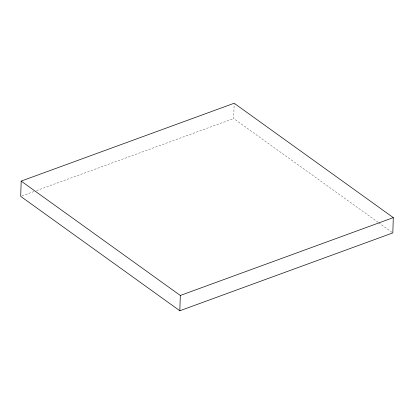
<?xml version="1.0" encoding="UTF-8"?>
<svg xmlns="http://www.w3.org/2000/svg" width="414" height="414" viewBox="0 0 414 414"><rect width="100%" height="100%" fill="white"/><g stroke="black" fill="none" stroke-linecap="round" stroke-linejoin="round"><path stroke-width="0.31" stroke-dasharray="2.07 1.55" d="M378.117 222.339L233.687 118.528L234.148 103.883M21.916 195.925L34.051 191.491M36.479 190.606L233.687 118.528M378.639 222.716L392.296 232.528"/><path stroke-width="0.62" d="M21.181 181.094L20.7 196.371L179.831 310.754L392.819 232.906L393.3 217.629L234.169 103.246L21.181 181.094L180.313 295.472L393.3 217.629M179.831 310.754L180.313 295.472"/></g></svg>
